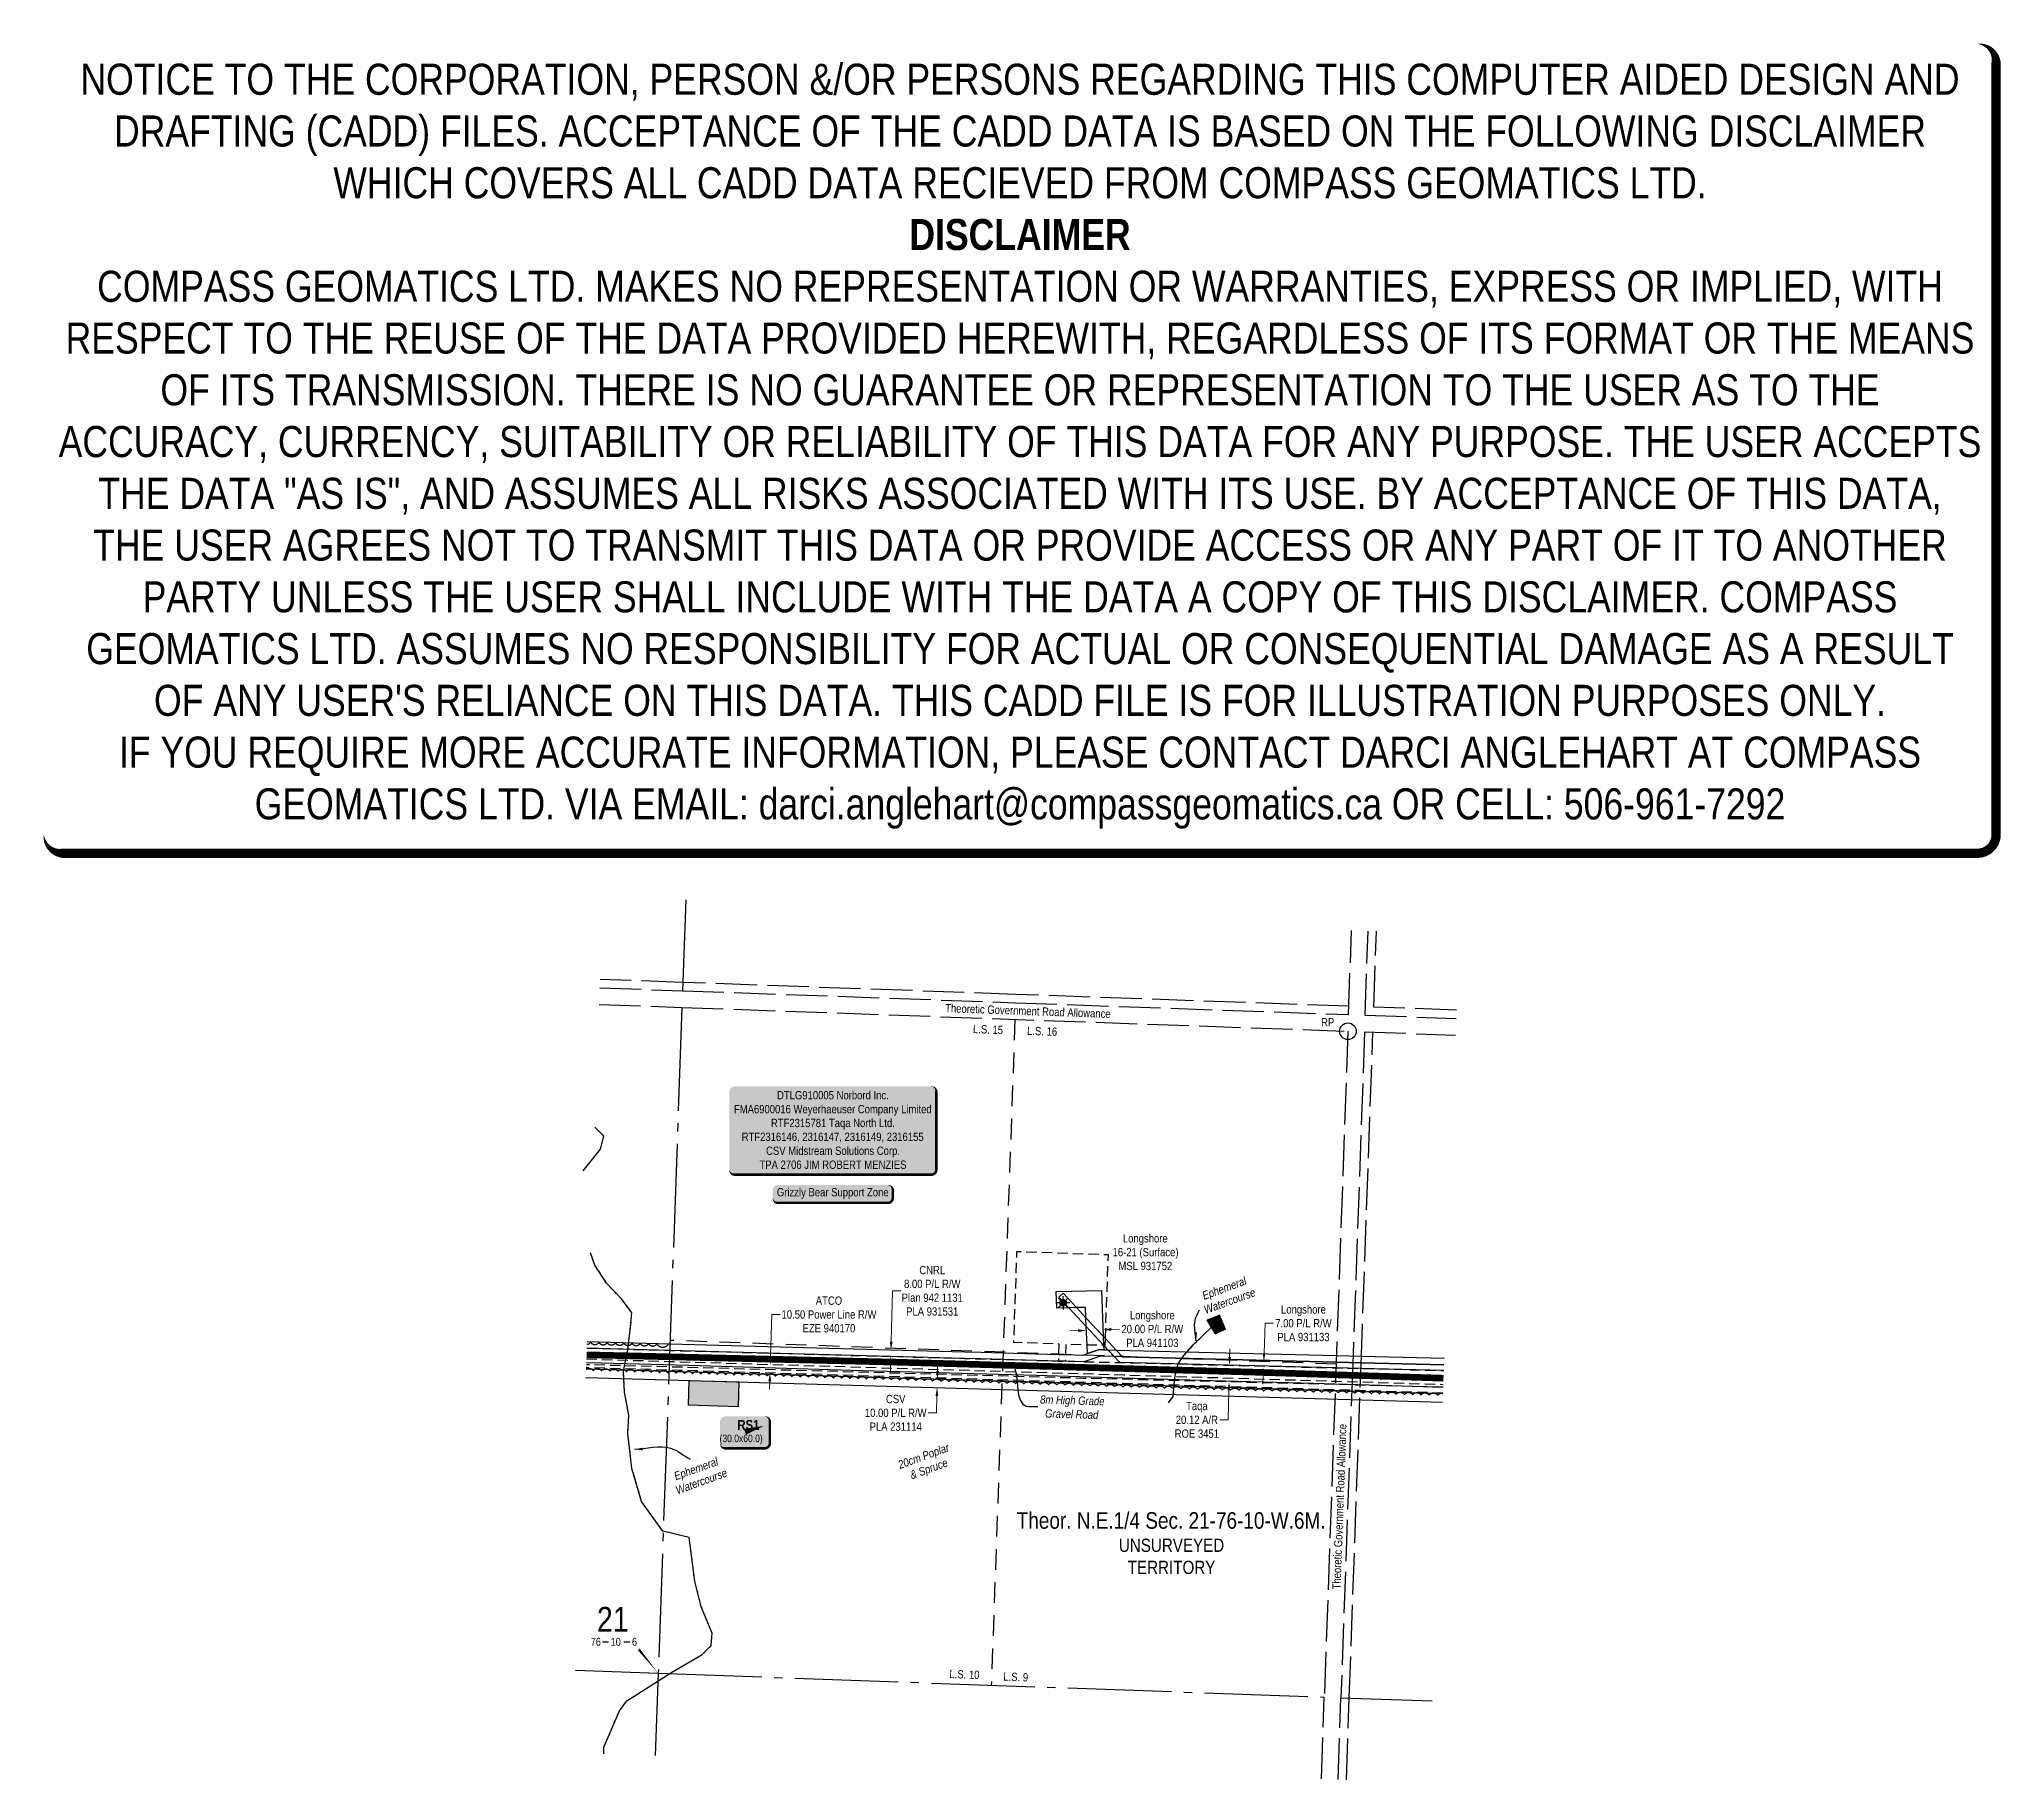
# Model space of a CAD drawing. Extents: x 342558 to 344926, y 6164187 to 6166289.
import ezdxf
from ezdxf.enums import TextEntityAlignment as Align

# ---------------------------------------------------------------- set-up
doc = ezdxf.new("R2010")
doc.units = 0
doc.header["$LTSCALE"] = 5
doc.header["$PDSIZE"] = 0.5
for name, pattern in [('0', [1, 1, 0]), ('foc-ACCESSROAD', [3.75, 2.5, -1.25]), ('foc-FLOWLINE', [3.75, 2.5, -1.25]), ('foc-LSD', [8, 5, -3]), ('foc-QUARTERLINE', [33, 25, -3, 2, -3]), ('foc-TOPO-ephemeral', [6.25, 3.125, -0.625, 0.625, -0.625, 0.625, -0.625]), ('foc-UNSURVEYED', [12.5, 10, -2.5]), ('foc-WHEELTRACKS', [2, 0.4, -1.6])]:
    doc.linetypes.add(name, pattern=pattern)
doc.layers.get('Defpoints').update_dxf_attribs({"color": 9})
for name, color, linetype in [('10', 1, 'Continuous'), ('35', 37, 'Continuous'), ('9', 3, 'Continuous'), ('AS-POWER', 104, 'foc-POWER'), ('AS-ROADS', 254, 'Continuous'), ('AS-SURFACE IMPACT', 7, 'Continuous'), ('AS-UNDERLAY-H', 141, 'Continuous'), ('AS-WILDLIFE-BLOCK', 131, 'Continuous'), ('C-RW', 13, 'Continuous'), ('C-SYMBOL', 7, 'Continuous'), ('F-AR', 190, 'foc-ACCESSROAD'), ('F-EZE', 190, 'foc-FLOWLINE'), ('F-RW', 190, 'Continuous'), ('F-WS', 190, 'foc-ACCESSROAD'), ('F-WS-S', 190, 'Continuous'), ('L-QSEC', 8, 'foc-QUARTERLINE'), ('L-ROAD-T', 7, 'Continuous'), ('L-SECLBL', 7, 'Continuous'), ('L-SECTION-LSD', 7, 'foc-LSD'), ('L-UNS-T', 3, 'Continuous'), ('L-USEC', 7, 'foc-UNSURVEYED'), ('P-TEMP-BLOCKS', 250, 'Continuous'), ('P-TEMP-H', 41, 'Continuous'), ('P-TEMP_WORKSPACE', 46, 'Continuous'), ('S-1', 1, 'Continuous'), ('T-BUSH', 110, '0'), ('T-BUSH-T', 110, 'Continuous'), ('T-DRAW', 143, 'foc-TOPO-ephemeral'), ('T-WATER-P3', 160, 'foc-WHEELTRACKS'), ('T-WATER-T', 170, 'Continuous')]:
    doc.layers.add(name, color=color, linetype=linetype)
for name, color, linetype, lineweight in [('AS-GENERAL', 48, 'Continuous', 18), ('C-RW-T', 13, 'Continuous', 9), ('F-AR-T', 190, 'Continuous', 9), ('F-EZE-T', 190, 'Continuous', 9), ('F-RW-T', 190, 'Continuous', 9), ('F-WS-T', 190, 'Continuous', 9)]:
    doc.layers.add(name, color=color, linetype=linetype, lineweight=lineweight)
doc.layers.add('DISCLAIMER', color=7, linetype='Continuous', plot=False)
doc.styles.add('100L', font='ARIALN.TTF', dxfattribs={"height": 11})
doc.styles.add('175L', font='ARIALN.TTF', dxfattribs={"height": 20})
doc.styles.add('80', font='ARIALN.TTF', dxfattribs={"height": 10})
doc.styles.add('80CG', font='ARIALN.TTF', dxfattribs={"height": 10})
doc.styles.add('80L', font='ARIALN.TTF', dxfattribs={"height": 10})
doc.styles.add('BOLD', font='ARIALNB.TTF')
doc.styles.add('foc-LtypeFont', font='ARIALN.TTF', dxfattribs={"height": 7.35})
doc.styles.add('SIMPLEX', font='ARIALN.TTF')
doc.linetypes.add('foc-POWER', pattern='A,6,-1,["P",foc-LtypeFont,S=0.2,R=0,X=-0.625,Y=-0.75],-1.24,4', length=12.24)
doc.linetypes.add('foc-TOPO-flowdirection-NOLINE', pattern='A,0,[">",foc-LtypeFont,S=0.3,R=0,X=0,Y=-0.945],-20,[">",foc-LtypeFont,S=0.3,R=0,X=0,Y=-0.945],0', length=20)
doc.dimstyles.new('Compass 5 000', dxfattribs={"dimscale": 5, "dimtxt": 9, "dimasz": 2, "dimexe": 0.2, "dimexo": 0.0625, "dimgap": 0.5, "dimtad": 0, "dimtih": 1, "dimtoh": 1, "dimzin": 0, "dimdsep": 46, "dimtxsty": '80CG', "dimcen": 0.1, "dimse1": 1, "dimse2": 1, "dimclrd": 256, "dimclrt": 256, "dimaunit": 1, "dimadec": 4, "dimazin": 0, "dimtfac": 0.06, "dimtofl": 0, "dimtmove": 0, "dimatfit": 1, "dimfxl": 0.2, "dimtolj": 1, "dimtzin": 0, "dimlwd": -1, "dimarcsym": 0})

# ---------------------------------------------------------------- blocks, each defined once
blk = doc.blocks.new('RP')
at = {"layer": '35', "color": 3}
blk.add_circle((0, 0), 10, dxfattribs=at)
at = {"layer": '35', "color": 3, "style": '80'}
blk.add_attdef('RP_001', (-32.4, 5.8), '', height=10, dxfattribs=at)
blk = doc.blocks.new('L-SECLBL')
at = {"layer": '9', "color": 7}
for p, q in [((-5.1, -27.8), (-12.3, -27.8)), ((20.7, -27.8), (13.5, -27.8))]:
    blk.add_line(p, q, dxfattribs=at)
at = {"layer": '10', "color": 2, "style": 'SIMPLEX'}
blk.add_attdef('SEC', text='', height=30, dxfattribs=at).set_placement((0, 0), align=Align.MIDDLE)
at = {"layer": '10', "color": 5, "style": '80L'}
blk.add_attdef('TWP', text='', height=9.5, dxfattribs=at).set_placement((-14.4, -27.4), align=Align.MIDDLE_RIGHT)
blk.add_attdef('RGE', text='', height=9.5, dxfattribs=at).set_placement((3.6, -27.4), align=Align.MIDDLE_CENTER)
blk.add_attdef('MER', text='', height=9.5, dxfattribs=at).set_placement((23.2, -27.4), align=Align.MIDDLE_LEFT)
blk = doc.blocks.new('*U439')
h = blk.add_hatch(color=191)
edge = h.paths.add_edge_path()
edge.add_line((-24, -20), (24, -20))
edge.add_arc((24, -14), 6, 270, 360)
edge.add_line((30, -14), (30, 12.5))
edge.add_arc((24, 12.5), 6, 0, 90)
edge.add_line((24, 18.5), (-24, 18.5))
edge.add_arc((-24, 12.5), 6, 90, 180)
edge.add_line((-30, 12.5), (-30, -14))
edge.add_arc((-24, -14), 6, 180, 270)
at = {"color": 250, "flags": 128}
blk.add_lwpolyline([(-24, -20, 3, 3, 0), (24, -20, 3, 3, 0.414214), (30, -14, 3, 3, 0), (30, 12.5, 3, 0, 0.414214), (24, 18.5, 0, 0, 0), (-24, 18.5, 0, 0, 0.414214), (-30, 12.5, 0, 0, 0), (-30, -14, 0, 3, 0.414214)], format="xyseb", close=True, dxfattribs=at)
at = {"flags": 128}
blk.add_lwpolyline([(22.6, 7, 0, 7.5, 0), (0, 0, 0, 0, 0)], format="xyseb", dxfattribs=at)
at = {"color": 250}
for tag, p, height, style in [('TEMP_AREA_W1_001', (-9.2, 2.2), 12, 'BOLD'), ('ENTER_TEXT_001', (-30.7, -12.5), 9, '80')]:
    blk.add_attdef(tag, p, '', height=height, dxfattribs=dict(at, style=style))
blk = doc.blocks.new('*D440')
at = {"layer": 'Defpoints', "color": 0, "transparency": 16777216}
for p in [(343881.4, 6164690.4), (343880.9, 6164670.3), (343994.2, 6164667.5)]:
    blk.add_point(p, dxfattribs=at)
at = {"layer": 'F-AR-T', "transparency": 16777216}
for p, q in [((343994.9, 6164697.6), (343995.2, 6164707.6)), ((343994, 6164657.5), (343993.1, 6164621.7)), ((343993.1, 6164621.7), (343983.1, 6164621.7))]:
    blk.add_line(p, q, dxfattribs=at)
for points in [[(343993.3, 6164697.6), (343996.6, 6164697.6), (343994.7, 6164687.6)], [(343992.3, 6164657.5), (343995.6, 6164657.5), (343994.2, 6164667.5)]]:
    blk.add_solid(points, dxfattribs=at)
at = {"layer": 'F-AR-T', "transparency": 16777216, "insert": (343955.3, 6164621.7), "char_height": 10, "attachment_point": 5, "style": '80CG'}
blk.add_mtext('\\A1;Taqa\\P20.12 A/R\\PROE 3451', dxfattribs=at)
blk = doc.blocks.new('*D441')
at = {"layer": 'Defpoints', "color": 0, "transparency": 16777216}
for p in [(343403.5, 6164679.2), (343403.8, 6164689.7), (343439.9, 6164678.1)]:
    blk.add_point(p, dxfattribs=at)
at = {"layer": 'F-EZE-T', "transparency": 16777216}
for p, q in [((343440.5, 6164698.6), (343442, 6164748.9)), ((343442, 6164748.9), (343452, 6164748.9)), ((343439.6, 6164668.2), (343439.3, 6164658.2))]:
    blk.add_line(p, q, dxfattribs=at)
for points in [[(343438.8, 6164698.7), (343442.2, 6164698.6), (343440.2, 6164688.6)], [(343437.9, 6164668.2), (343441.3, 6164668.1), (343439.9, 6164678.1)]]:
    blk.add_solid(points, dxfattribs=at)
at = {"layer": 'F-EZE-T', "transparency": 16777216, "insert": (343511.1, 6164748.9), "char_height": 10, "attachment_point": 5, "style": '80CG'}
blk.add_mtext('\\A1;ATCO\\P10.50 Power Line R/W\\PEZE 940170', dxfattribs=at)
blk = doc.blocks.new('*D442')
at = {"layer": 'Defpoints', "color": 0, "transparency": 16777216}
for p in [(343883.2, 6164697.5), (343882.9, 6164690.4), (344036.1, 6164692.1)]:
    blk.add_point(p, dxfattribs=at)
at = {"layer": 'F-RW-T', "transparency": 16777216}
for p, q in [((344036.5, 6164702.1), (344037.8, 6164738.3)), ((344037.8, 6164738.3), (344047.8, 6164738.3)), ((344035.5, 6164674.9), (344035.1, 6164664.9))]:
    blk.add_line(p, q, dxfattribs=at)
for points in [[(344034.8, 6164702.1), (344038.1, 6164702), (344036.1, 6164692.1)], [(344033.8, 6164675), (344037.1, 6164674.8), (344035.8, 6164684.9)]]:
    blk.add_solid(points, dxfattribs=at)
at = {"layer": 'F-RW-T', "transparency": 16777216, "insert": (344084, 6164738.3), "char_height": 10, "attachment_point": 5, "style": '80CG'}
blk.add_mtext('\\A1;Longshore\\P7.00 P/L R/W\\PPLA 931133', dxfattribs=at)
blk = doc.blocks.new('*D443')
at = {"layer": 'Defpoints', "color": 0, "transparency": 16777216}
for p in [(343364.3, 6164704.3), (343364.5, 6164712.3), (343585.9, 6164706.3)]:
    blk.add_point(p, dxfattribs=at)
at = {"layer": 'F-RW-T', "transparency": 16777216}
for p, q in [((343586.2, 6164716.3), (343587.9, 6164777.5)), ((343587.9, 6164777.5), (343597.9, 6164777.5)), ((343585.5, 6164688.3), (343585.2, 6164678.3))]:
    blk.add_line(p, q, dxfattribs=at)
for points in [[(343583.8, 6164688.3), (343587.1, 6164688.2), (343585.7, 6164698.3)], [(343584.6, 6164716.3), (343587.9, 6164716.2), (343585.9, 6164706.3)]]:
    blk.add_solid(points, dxfattribs=at)
at = {"layer": 'F-RW-T', "transparency": 16777216, "insert": (343635.8, 6164777.5), "char_height": 10, "attachment_point": 5, "style": '80CG'}
blk.add_mtext('\\A1;CNRL\\P8.00 P/L R/W\\PPlan 942 1131\\PPLA 931531', dxfattribs=at)
blk = doc.blocks.new('GAS')
h = blk.add_hatch(color=255)
h.dxf.hatch_style = 1
edge = h.paths.add_edge_path()
edge.add_arc((0, 0), 0.9, 0, 360)
for p, q in [((-0.81, 0), (-1.62, 0)), ((-0.57, 0.57), (-1.14, 1.14)), ((0, 0.81), (0, 1.62)), ((0.57, 0.57), (1.14, 1.14)), ((1.62, 0), (0.81, 0)), ((-0.57, -0.57), (-1.14, -1.14)), ((0, -0.81), (0, -1.62)), ((1.14, -1.14), (0.57, -0.57))]:
    blk.add_line(p, q)
blk.add_circle((0, 0), 0.8)
blk = doc.blocks.new('*U444')
h = blk.add_hatch(color=255)
edge = h.paths.add_edge_path()
edge.add_line((-119, -54), (119, -54))
edge.add_arc((119, -48), 6, 270, 360)
edge.add_line((125, -48), (125, 46.5))
edge.add_arc((119, 46.5), 6, 0, 90)
edge.add_line((119, 52.5), (-119, 52.5))
edge.add_arc((-119, 46.5), 6, 90, 180)
edge.add_line((-125, 46.5), (-125, -48))
edge.add_arc((-119, -48), 6, 180, 270)
at = {"color": 44, "flags": 128}
blk.add_lwpolyline([(-119, -54, 3, 3, 0), (119, -54, 3, 3, 0.414214), (125, -48, 3, 3, 0), (125, 46.5, 3, 0, 0.414214), (119, 52.5, 0, 0, 0), (-119, 52.5, 0, 0, 0.414214), (-125, 46.5, 0, 0, 0), (-125, -48, 0, 3, 0.414214)], format="xyseb", close=True, dxfattribs=at)
at = {"color": 44, "style": '80'}
blk.add_attdef('ENTER_TEXT_001', (-36, -5), '', height=10, dxfattribs=at)
blk = doc.blocks.new('*D447')
at = {"layer": 'C-RW-T', "transparency": 16777216}
for p, q in [((343642.2, 6164680.7), (343642.5, 6164690.7)), ((343641.4, 6164650.7), (343640.8, 6164630.1)), ((343640.8, 6164630.1), (343630.8, 6164630.1))]:
    blk.add_line(p, q, dxfattribs=at)
for points in [[(343640.6, 6164680.7), (343643.9, 6164680.6), (343641.9, 6164670.7)], [(343639.7, 6164650.7), (343643, 6164650.6), (343641.6, 6164660.7)]]:
    blk.add_solid(points, dxfattribs=at)
at = {"layer": 'Defpoints', "color": 0, "transparency": 16777216}
for p in [(343635.7, 6164660.8), (343636, 6164670.8), (343641.6, 6164660.7)]:
    blk.add_point(p, dxfattribs=at)
at = {"layer": 'C-RW-T', "transparency": 16777216, "insert": (343591.7, 6164630.1), "char_height": 10, "attachment_point": 5, "style": '80CG'}
blk.add_mtext('\\A1;CSV\\P10.00 P/L R/W\\PPLA 231114', dxfattribs=at)
blk = doc.blocks.new('*D453')
at = {"layer": 'Defpoints', "color": 0, "transparency": 16777216}
for p in [(343822.1, 6164727.1), (343842, 6164730.5), (343842.1, 6164727.8)]:
    blk.add_point(p, dxfattribs=at)
at = {"layer": 'F-RW-T', "transparency": 16777216}
for p, q in [((343812, 6164729.4), (343802, 6164729)), ((343852, 6164730.9), (343861.9, 6164731.3))]:
    blk.add_line(p, q, dxfattribs=at)
for points in [[(343811.9, 6164731), (343812.1, 6164727.7), (343822, 6164729.7)], [(343851.9, 6164732.6), (343852, 6164729.2), (343842, 6164730.5)]]:
    blk.add_solid(points, dxfattribs=at)
at = {"layer": 'F-RW-T', "transparency": 16777216, "insert": (343901.5, 6164731.3), "char_height": 10, "attachment_point": 5, "style": '80CG'}
blk.add_mtext('\\A1;Longshore\\P20.00 P/L R/W\\PPLA 941103', dxfattribs=at)
blk = doc.blocks.new('*U457')
h = blk.add_hatch(color=255)
edge = h.paths.add_edge_path()
edge.add_line((-66.5, -11.5), (66.5, -11.5))
edge.add_arc((66.5, -5.5), 6, 270, 360)
edge.add_line((72.5, -5.5), (72.5, 4))
edge.add_arc((66.5, 4), 6, 0, 90)
edge.add_line((66.5, 10), (-66.5, 10))
edge.add_arc((-66.5, 4), 6, 90, 180)
edge.add_line((-72.5, 4), (-72.5, -5.5))
edge.add_arc((-66.5, -5.5), 6, 180, 270)
at = {"color": 131, "flags": 128}
blk.add_lwpolyline([(-66.5, -11.5, 3, 3, 0), (66.5, -11.5, 3, 3, 0.414214), (72.5, -5.5, 3, 3, 0), (72.5, 4, 3, 0, 0.414214), (66.5, 10, 0, 0, 0), (-66.5, 10, 0, 0, 0.414214), (-72.5, 4, 0, 0, 0), (-72.5, -5.5, 0, 3, 0.414214)], format="xyseb", close=True, dxfattribs=at)
at = {"color": 131, "style": '80'}
blk.add_attdef('ENTER_TEXT_001', (-36, -5), '', height=10, dxfattribs=at)
blk = doc.blocks.new('Disclaimer_Legal')
at = {"layer": 'DISCLAIMER', "color": 254, "flags": 128}
blk.add_lwpolyline([(-3612.9, -1104.6, 37.5, 37.5, 0), (4096.1, -1104.6, 37.5, 37.5, 0.414214), (4171.1, -1029.6, 37.5, 37.5, 0), (4171.1, 2078.7, 37.5, 0, 0.414214), (4096.1, 2153.7, 0, 0, 0), (-3612.9, 2153.7, 0, 0, 0.414214), (-3687.9, 2078.7, 0, 0, 0), (-3687.9, -1029.6, 0, 37.5, 0.414214)], format="xyseb", close=True, dxfattribs=at)
at = {"layer": 'DISCLAIMER', "color": 254, "insert": (241.6, 533.9), "char_height": 125, "width": 7717.568, "attachment_point": 5, "style": '80'}
blk.add_mtext('NOTICE TO THE CORPORATION, PERSON &/OR PERSONS REGARDING THIS COMPUTER AIDED DESIGN AND DRAFTING (CADD) FILES. ACCEPTANCE OF THE CADD DATA IS BASED ON THE FOLLOWING DISCLAIMER WHICH COVERS ALL CADD DATA RECIEVED FROM COMPASS GEOMATICS LTD.\\P{\\fArial Narrow|b1|i0|c0|p34;DISCLAIMER}\\PCOMPASS GEOMATICS LTD. MAKES NO REPRESENTATION OR WARRANTIES, EXPRESS OR IMPLIED, WITH RESPECT TO THE REUSE OF THE DATA PROVIDED HEREWITH, REGARDLESS OF ITS FORMAT OR THE MEANS OF ITS TRANSMISSION. THERE IS NO GUARANTEE OR REPRESENTATION TO THE USER AS TO THE ACCURACY, CURRENCY, SUITABILITY OR RELIABILITY OF THIS DATA FOR ANY PURPOSE. THE USER ACCEPTS THE DATA "AS IS", AND ASSUMES ALL RISKS ASSOCIATED WITH ITS USE. BY ACCEPTANCE OF THIS DATA, THE USER AGREES NOT TO TRANSMIT THIS DATA OR PROVIDE ACCESS OR ANY PART OF IT TO ANOTHER PARTY UNLESS THE USER SHALL INCLUDE WITH THE DATA A COPY OF THIS DISCLAIMER. COMPASS GEOMATICS LTD. ASSUMES NO RESPONSIBILITY FOR ACTUAL OR CONSEQUENTIAL DAMAGE AS A RESULT OF ANY USER\'S RELIANCE ON THIS DATA. THIS CADD FILE IS FOR ILLUSTRATION PURPOSES ONLY.\\PIF YOU REQUIRE MORE ACCURATE INFORMATION, PLEASE CONTACT DARCI ANGLEHART AT COMPASS GEOMATICS LTD. VIA EMAIL: darci.anglehart@compassgeomatics.ca OR CELL: 506-961-7292', dxfattribs=at)

msp = doc.modelspace()

# ---------------------------------------------------------------- hatches: boundary and pattern name
at = {"layer": 'AS-UNDERLAY-H'}
h = msp.add_hatch(color=256, dxfattribs=at)
h.dxf.hatch_style = 1
h.paths.add_polyline_path([(343990.709, 6164730.813), (343977.1, 6164724.689), (343966.474, 6164742.425), (343983.042, 6164749.016)])
at = {"layer": 'P-TEMP-H'}
h = msp.add_hatch(color=256, dxfattribs=at)
h.dxf.hatch_style = 1
h.paths.add_polyline_path([(343342.307, 6164669.33), (343402.268, 6164667.595), (343401.4, 6164637.614), (343341.439, 6164639.35)])

# ---------------------------------------------------------------- linework, layer by layer
at = {"layer": 'AS-POWER', "flags": 128}
msp.add_lwpolyline([(343218.266, 6164691.028), (343236.314, 6164690.513), (343341.438, 6164687.667), (343446.511, 6164684.539), (343551.045, 6164681.466), (343656.194, 6164678.638), (343761.425, 6164675.527), (343866.232, 6164672.47), (343974.304, 6164669.371), (344081.677, 6164666.212), (344190.149, 6164663.046), (344252.679, 6164661.162)], dxfattribs=at)
at = {"layer": 'AS-ROADS', "const_width": 7.998, "flags": 128}
msp.add_lwpolyline([(343218.593, 6164700.194), (343589.879, 6164691.419), (344021.825, 6164679.342), (344253.063, 6164671.985)], dxfattribs=at)
at = {"layer": 'C-RW'}
for points in [[(343217.621, 6164672.939), (344252.035, 6164642.998)], [(344252.39, 6164652.99), (343217.977, 6164682.931)]]:
    msp.add_lwpolyline(points, dxfattribs=at)
at = {"layer": 'F-AR', "flags": 128}
for points in [[(343218.881, 6164708.274), (343318.822, 6164705.552), (343674.608, 6164695.853), (343694.596, 6164695.309), (343788.455, 6164692.754), (343796.451, 6164692.537), (343818.811, 6164691.928), (343862.236, 6164690.871), (344123.278, 6164684.433), (344153.439, 6164683.689), (344253.391, 6164681.224)], [(344252.678, 6164661.121), (344152.726, 6164663.586), (344122.566, 6164664.33), (343861.743, 6164670.761), (343818.292, 6164671.82), (343318.11, 6164685.563), (343218.169, 6164688.309)]]:
    msp.add_lwpolyline(points, dxfattribs=at)
at = {"layer": 'F-EZE', "flags": 128}
for points in [[(344252.425, 6164653.991), (344152.492, 6164656.984), (344122.337, 6164657.887), (343866.651, 6164665.54), (343317.974, 6164681.749), (343218.04, 6164684.7)], [(343218.414, 6164695.191), (343318.348, 6164692.239), (343866.958, 6164676.033), (344122.71, 6164668.396), (344152.865, 6164667.495), (344252.798, 6164664.509)]]:
    msp.add_lwpolyline(points, dxfattribs=at)
at = {"layer": 'F-RW', "flags": 128}
msp.add_lwpolyline([(343840.144, 6164778.08), (343842.266, 6164722.631), (343842.709, 6164711.697), (343842.889, 6164706.346), (343837.76, 6164706.473), (343823.058, 6164701.71), (343822.661, 6164712.066), (343821.808, 6164734.36), (343821.397, 6164745.08), (343820.921, 6164757.513), (343810.134, 6164757.197), (343800.832, 6164756.924), (343786.166, 6164756.495), (343785.58, 6164776.48), (343840.144, 6164778.08)], close=True, dxfattribs=at)
for points in [[(344253.391, 6164681.224), (344153.439, 6164683.689), (344123.278, 6164684.433), (343862.236, 6164690.871), (343855.576, 6164698.035), (343852.618, 6164701.217), (343847.965, 6164706.222), (343843.209, 6164711.338), (343842.709, 6164711.697), (343821.808, 6164734.36), (343800.832, 6164756.924), (343788.779, 6164769.89), (343793.905, 6164774.655), (343810.134, 6164757.197), (343821.397, 6164745.08), (343842.266, 6164722.631), (343844.451, 6164720.281), (343857.744, 6164705.981), (343865.355, 6164697.794), (344123.526, 6164691.427), (344153.687, 6164690.684), (344253.639, 6164688.219)], [(344253.639, 6164688.22), (344153.687, 6164690.684), (344123.526, 6164691.427), (343865.355, 6164697.794), (343855.576, 6164698.035), (343838.928, 6164698.445), (343818.811, 6164691.928), (343796.451, 6164692.537), (343788.455, 6164692.754), (343694.596, 6164695.31), (343674.608, 6164695.855), (343318.822, 6164705.552), (343218.881, 6164708.275)], [(343219.166, 6164716.272), (343319.107, 6164713.549), (343614.86, 6164705.487), (343674.805, 6164703.853), (343694.814, 6164703.307), (343733.773, 6164702.246), (343788.738, 6164700.747), (343796.734, 6164700.53), (343817.656, 6164699.96), (343823.058, 6164701.71), (343837.76, 6164706.473), (343842.889, 6164706.346), (343847.965, 6164706.222), (343857.744, 6164705.981), (344123.81, 6164699.421), (344153.971, 6164698.677), (344253.922, 6164696.213)]]:
    msp.add_lwpolyline(points, dxfattribs=at)
at = {"layer": 'F-WS', "flags": 128}
msp.add_lwpolyline([(343844.451, 6164720.281), (343844.133, 6164711.306), (343843.209, 6164711.338), (343842.709, 6164711.697), (343822.661, 6164712.066), (343797.175, 6164712.97), (343796.734, 6164700.53), (343796.451, 6164692.537), (343788.455, 6164692.754), (343788.738, 6164700.747), (343789.182, 6164713.253), (343734.232, 6164715.202), (343738.023, 6164822.149), (343738.128, 6164825.103), (343848.029, 6164821.206), (343844.451, 6164720.281)], close=True, dxfattribs=at)
at = {"layer": 'L-QSEC'}
for p, q in [((343338.219, 6165249.738), (343334.299, 6165139.776)), ((343333.583, 6165119.678), (343304.928, 6164315.717)), ((343205.016, 6164319.293), (343304.928, 6164315.717)), ((343304.928, 6164315.717), (343301.387, 6164216.386)), ((343304.928, 6164315.717), (344109.185, 6164286.934)), ((344129.285, 6164286.215), (344239.246, 6164282.279))]:
    msp.add_line(p, q, dxfattribs=at)
at = {"layer": 'L-SECLBL', "flags": 128}
msp.add_lwpolyline([(343304.928, 6164315.717, 0, 2.999, 0), (343281.43, 6164344.521, 2.999, 2.999, 0)], format="xyseb", dxfattribs=at)
at = {"layer": 'L-SECTION-LSD'}
for p, q in [((343735.637, 6165105.308), (343707.056, 6164301.326)), ((344123.438, 6164688.936), (343319.255, 6164717.698))]:
    msp.add_line(p, q, dxfattribs=at)
at = {"layer": 'L-USEC'}
for p, q in [((344138.404, 6165111.038), (344142.004, 6165212.586)), ((344158.503, 6165110.319), (344162.105, 6165211.908)), ((344168.909, 6165120.01), (344172.156, 6165211.569)), ((343334.658, 6165149.825), (343234.747, 6165153.397)), ((343736.708, 6165135.457), (343334.658, 6165149.825)), ((343233.672, 6165123.248), (343333.583, 6165119.677)), ((343234.388, 6165143.347), (343334.301, 6165139.776)), ((343334.301, 6165139.776), (343736.355, 6165125.407)), ((343736.355, 6165125.407), (344138.409, 6165111.037)), ((344138.76, 6165121.088), (343736.708, 6165135.457)), ((344158.503, 6165110.319), (344268.465, 6165106.389)), ((344268.821, 6165116.439), (344168.909, 6165120.01)), ((344157.79, 6165090.226), (344143.538, 6164688.223)), ((344153.587, 6164687.858), (344167.84, 6165089.861)), ((344157.79, 6165090.22), (344267.752, 6165086.29)), ((344143.538, 6164688.223), (344129.285, 6164286.22)), ((344143.538, 6164688.223), (344129.285, 6164286.22)), ((344139.335, 6164285.854), (344153.587, 6164687.858)), ((344139.335, 6164285.854), (344153.587, 6164687.858)), ((344105.684, 6164188.169), (344109.186, 6164286.933)), ((344105.684, 6164188.169), (344109.186, 6164286.933)), ((344125.784, 6164187.463), (344129.285, 6164286.22)), ((344125.784, 6164187.463), (344129.285, 6164286.22)), ((344135.834, 6164187.111), (344139.335, 6164285.854)), ((344135.834, 6164187.111), (344139.335, 6164285.854))]:
    msp.add_line(p, q, dxfattribs=at)
for points in [[(343333.583, 6165119.677), (344137.691, 6165090.938)], [(344137.691, 6165090.938), (344109.186, 6164286.933)]]:
    msp.add_lwpolyline(points, dxfattribs=at)
at = {"layer": 'P-TEMP_WORKSPACE'}
msp.add_lwpolyline([(343342.307, 6164669.33), (343402.268, 6164667.595), (343401.4, 6164637.614), (343341.439, 6164639.35)], close=True, dxfattribs=at)
at = {"layer": 'S-1', "color": 4, "flags": 128}
msp.add_lwpolyline([(344015.179, 6164659.856), (344015.21, 6164661.094), (344025.203, 6164660.794), (344025.173, 6164659.567)], close=True, dxfattribs=at)
at = {"layer": 'T-BUSH', "flags": 128}
for points in [[(343219.045, 6164712.872, 0.2115131), (343223.338, 6164715.319, 0.52056705), (343233.333, 6164715.068, 0.52056705), (343243.327, 6164714.816, 0.52056705), (343253.322, 6164714.565, 0.52056705), (343263.316, 6164714.314, 0.52056705), (343273.31, 6164714.063, 0.52056705), (343283.305, 6164713.812, 0.52056705), (343293.299, 6164713.561, 0.52056705), (343303.293, 6164713.309, 0.52056705), (343317.337, 6164712.957)], [(343217.971, 6164682.741, -0.42139096), (343226.551, 6164681.104, -0.52056705), (343236.545, 6164680.839, -0.52056705), (343246.538, 6164680.535, -0.52056705), (343256.531, 6164680.231, -0.52056705), (343266.523, 6164679.927, -0.52056705), (343276.516, 6164679.623, -0.52056705), (343286.509, 6164679.32, -0.52056705), (343296.502, 6164679.016, -0.52056705), (343306.495, 6164678.712, -0.52056705), (343316.488, 6164678.408, -0.52056705), (343326.481, 6164678.104, -0.52056705), (343336.474, 6164677.8, -0.52056705), (343346.467, 6164677.496, -0.52056705), (343356.46, 6164677.192, -0.52056705), (343366.453, 6164676.888, -0.52056705), (343376.446, 6164676.584, -0.52056705), (343386.439, 6164676.28, -0.52056705), (343396.432, 6164675.976, -0.52056705), (343406.424, 6164675.672, -0.52056705), (343416.417, 6164675.368, -0.52056705), (343426.41, 6164675.064, -0.52056705), (343436.403, 6164674.76, -0.52056705), (343446.396, 6164674.456, -0.52056705), (343456.389, 6164674.152, -0.52056705), (343466.382, 6164673.848, -0.52056705), (343476.375, 6164673.544, -0.52056705), (343486.368, 6164673.24, -0.52056705), (343496.361, 6164672.936, -0.52056705), (343506.354, 6164672.632, -0.52056705), (343516.347, 6164672.328, -0.52056705), (343526.34, 6164672.024, -0.52056705), (343536.333, 6164671.72, -0.52056705), (343546.325, 6164671.416, -0.52056705), (343556.318, 6164671.108, -0.52056705), (343566.311, 6164670.796, -0.52056705), (343576.304, 6164670.484, -0.52056705), (343586.296, 6164670.172, -0.52056705), (343596.289, 6164669.86, -0.52056705), (343606.282, 6164669.548, -0.52056705), (343616.274, 6164669.236, -0.52056705), (343626.267, 6164668.924, -0.52056705), (343636.26, 6164668.612, -0.52056705), (343646.252, 6164668.3, -0.52056705), (343656.245, 6164667.988, -0.52056705), (343666.238, 6164667.676, -0.52056705), (343676.23, 6164667.364, -0.52056705), (343686.223, 6164667.052, -0.52056705), (343696.216, 6164666.74, -0.52056705), (343706.208, 6164666.428, -0.52056705), (343716.201, 6164666.116, -0.52056705), (343726.194, 6164665.804, -0.52056705), (343736.186, 6164665.492, -0.52056705), (343746.179, 6164665.18, -0.52056705), (343756.172, 6164664.868, -0.52056705), (343766.165, 6164664.556, -0.52056705), (343776.157, 6164664.244, -0.52056705), (343786.15, 6164663.932, -0.52056705), (343796.143, 6164663.62, -0.52056705), (343806.135, 6164663.308, -0.52056705), (343816.128, 6164662.996, -0.52056705), (343826.121, 6164662.684, -0.52056705), (343836.113, 6164662.372, -0.52056705), (343846.106, 6164662.06, -0.52056705), (343856.099, 6164661.748, -0.52056705), (343866.091, 6164661.436, -0.52056705), (343876.084, 6164661.124, -0.52056705), (343886.077, 6164660.812, -0.52056705), (343896.069, 6164660.5, -0.52056705), (343906.062, 6164660.188, -0.52056705), (343916.055, 6164659.876, -0.52056705), (343926.047, 6164659.564, -0.52056705), (343936.041, 6164659.277, -0.52056705), (343946.034, 6164658.992, -0.52056705), (343956.028, 6164658.706, -0.52056705), (343966.021, 6164658.42, -0.52056705), (343976.015, 6164658.148, -0.52056705), (343986.009, 6164657.894, -0.52056705), (343996.004, 6164657.64, -0.52056705), (344005.998, 6164657.386, -0.52056705), (344015.992, 6164657.132, -0.52056705), (344025.987, 6164656.878, -0.52056705), (344035.981, 6164656.624, -0.52056705), (344045.975, 6164656.37, -0.52056705), (344055.97, 6164656.116, -0.52056705), (344065.964, 6164655.862, -0.52056705), (344075.958, 6164655.608, -0.52056705), (344085.953, 6164655.354, -0.52056705), (344095.947, 6164655.101, -0.52056705), (344105.941, 6164654.847, -0.52056705), (344115.936, 6164654.593, -0.52056705), (344125.93, 6164654.339, -0.52056705), (344135.924, 6164654.085, -0.52056705), (344145.919, 6164653.831, -0.52056705), (344155.913, 6164653.577, -0.52056705), (344165.907, 6164653.323, -0.52056705), (344175.902, 6164653.069, -0.52056705), (344185.896, 6164652.815, -0.52056705), (344195.89, 6164652.561, -0.52056705), (344205.885, 6164652.307, -0.52056705), (344215.879, 6164652.053, -0.52056705), (344225.873, 6164651.799, -0.52056705), (344235.868, 6164651.545, -0.52056705), (344245.862, 6164651.292, -0.31111467), (344252.409, 6164653.544, -0.31111467)]]:
    msp.add_lwpolyline(points, format="xyb", dxfattribs=at)
at = {"layer": 'T-DRAW', "flags": 128}
for points in [[(343342.365, 6164479.718), (343310.372, 6164487.396), (343284.778, 6164523.228), (343273.26, 6164562.899), (343268.141, 6164605.129), (343269.421, 6164626.884), (343264.302, 6164655.038), (343263.023, 6164680.632), (343268.141, 6164706.226), (343270.701, 6164726.702), (343273.26, 6164751.016), (343260.463, 6164767.652), (343242.547, 6164786.848), (343228.47, 6164808.603), (343222.987, 6164823.486)], [(343921.062, 6164642.171), (343926.828, 6164650.034), (343927.352, 6164659.993), (343928.924, 6164675.194), (343932.594, 6164689.346), (343939.408, 6164699.306), (343950.939, 6164712.41), (343964.568, 6164725.514)]]:
    msp.add_lwpolyline(points, dxfattribs=at)
at = {"layer": 'T-DRAW', "linetype": 'foc-TOPO-flowdirection-NOLINE', "flags": 128}
for points in [[(343342.365, 6164479.718), (343310.372, 6164487.396), (343284.778, 6164523.228), (343273.26, 6164562.899), (343268.141, 6164605.129), (343269.421, 6164626.884), (343264.302, 6164655.038), (343263.023, 6164680.632), (343268.141, 6164706.226), (343270.701, 6164726.702), (343273.26, 6164751.016), (343260.463, 6164767.652), (343242.547, 6164786.848), (343228.47, 6164808.603), (343222.987, 6164823.486)], [(343921.062, 6164642.171), (343926.828, 6164650.034), (343927.352, 6164659.993), (343928.924, 6164675.194), (343932.594, 6164689.346), (343939.408, 6164699.306), (343950.939, 6164712.41), (343984.762, 6164744.932)]]:
    msp.add_lwpolyline(points, dxfattribs=at)
at = {"layer": 'T-WATER-P3', "flags": 128}
for points in [[(343214.394, 6164922.497), (343235.121, 6164948.413), (343239.116, 6164964.394), (343228.392, 6164975.117)], [(343239.109, 6164218.571), (343239.109, 6164226.329), (343258.085, 6164270.273), (343267.074, 6164282.258), (343320.009, 6164316.216), (343357.961, 6164338.19), (343368.948, 6164349.176), (343369.947, 6164364.156), (343356.964, 6164396.115), (343348.974, 6164427.076), (343342.365, 6164479.718)]]:
    msp.add_lwpolyline(points, dxfattribs=at)
at = {"layer": 'T-WATER-P3', "linetype": 'foc-TOPO-flowdirection-NOLINE', "flags": 128}
for points in [[(343214.394, 6164922.497), (343235.121, 6164948.413), (343239.116, 6164964.394), (343228.392, 6164975.117)], [(343239.109, 6164218.571), (343239.109, 6164226.329), (343258.085, 6164270.273), (343267.074, 6164282.258), (343320.009, 6164316.216), (343357.961, 6164338.19), (343368.948, 6164349.176), (343369.947, 6164364.156), (343356.964, 6164396.115), (343348.974, 6164427.076), (343342.365, 6164479.718)]]:
    msp.add_lwpolyline(points, dxfattribs=at)

# ---------------------------------------------------------------- block references
at = {"color": 2, "xscale": 0.2999289, "yscale": 0.2999289, "zscale": 0.2999289}
msp.add_blockref('Disclaimer_Legal', (343669.284, 6165637.157), dxfattribs=at)
msp.add_blockref('RP', (344137.691, 6165090.938)).add_auto_attribs({'RP_001': 'RP'})
at = {"layer": 'AS-SURFACE IMPACT'}
ref = msp.add_blockref('*U444', (343515.787, 6164971.754), dxfattribs=dict(at, xscale=0.999763, yscale=0.999763, zscale=0.999763))
ref.add_attrib('ENTER_TEXT_001', 'DTLG910005 Norbord Inc.', (343448.364, 6165008.715), dxfattribs={"layer": '0', "color": 44, "height": 9.99763, "style": '80'})
ref.add_attrib('ENTER_TEXT_002', 'FMA6900016 Weyerhaeuser Company Limited', (343396.361, 6164991.875), dxfattribs={"layer": '0', "color": 44, "height": 9.99763, "style": '80'})
ref.add_attrib('ENTER_TEXT_003', 'RTF2315781 Taqa North Ltd.', (343441.03, 6164975.172), dxfattribs={"layer": '0', "color": 44, "height": 9.99763, "style": '80'})
ref.add_attrib('ENTER_TEXT_004', 'RTF2316146, 2316147, 2316149, 2316155', (343405.728, 6164958.468), dxfattribs={"layer": '0', "color": 44, "height": 9.99763, "style": '80'})
ref.add_attrib('ENTER_TEXT_005', 'CSV Midstream Solutions Corp.', (343435.168, 6164941.628), dxfattribs={"layer": '0', "color": 44, "height": 9.99763, "style": '80'})
ref.add_attrib('ENTER_TEXT_006', 'TPA 2706 JIM ROBERT MENZIES', (343427.158, 6164924.788), dxfattribs={"layer": '0', "color": 44, "height": 9.99763, "style": '80'})
at = {"layer": 'AS-WILDLIFE-BLOCK', "color": 0}
ref = msp.add_blockref('*U457', (343515.724, 6164895.176), dxfattribs=dict(at, xscale=0.999763, yscale=0.999763, zscale=0.999763))
ref.add_attrib('ENTER_TEXT_001', 'Grizzly Bear Support Zone', (343448.175, 6164891.558), dxfattribs={"layer": '0', "color": 131, "height": 9.99763, "style": '80'})
at = {"layer": 'F-WS-S', "color": 1, "xscale": 4.998774999999997, "yscale": 4.998774999999997, "zscale": 4.998774999999997}
msp.add_blockref('GAS', (343793.871, 6164763.123), dxfattribs=at)
at = {"layer": 'L-SECLBL', "xscale": 0.9997549999999991, "yscale": 0.9997549999999991, "zscale": 0.9997549999999991}
msp.add_blockref('L-SECLBL', (343250.051, 6164381.085), dxfattribs=at).add_auto_attribs({'SEC': '21', 'TWP': '76', 'RGE': '10', 'MER': '6'})
at = {"layer": 'P-TEMP-BLOCKS', "xscale": 0.9997549999999991, "yscale": 0.9997549999999991, "zscale": 0.9997549999999991}
msp.add_blockref('*U439', (343409.678, 6164607.329), dxfattribs=at).add_auto_attribs({'TEMP_AREA_W1_001': 'RS1', 'ENTER_TEXT_001': '(30.0x60.0)'})

# ---------------------------------------------------------------- texts
at = {"layer": 'AS-GENERAL', "insert": (343765.83, 6164651.391), "char_height": 9.99755, "attachment_point": 1, "rotation": 358.307981, "style": '100L'}
msp.add_mtext_dynamic_manual_height_columns('\\pi0.48571;{\\fArial Narrow|b0|i1|c0|p34;8m High Grade \\P\\pi6.8757;Gravel Road}', width=77.49427, gutter_width=55, heights=[0], dxfattribs=at)
at = {"layer": 'C-SYMBOL', "color": 3, "style": '175L'}
msp.add_text('Theor. N.E.1/4 Sec. 21-76-10-W.6M.', height=19.9951, dxfattribs=at).set_placement((343924.225, 6164484.223), align=Align.BOTTOM_CENTER)
at = {"layer": 'F-WS-T', "insert": (343851.608, 6164845.867), "char_height": 9.99755, "attachment_point": 1, "style": '175L'}
msp.add_mtext_dynamic_manual_height_columns('\\pi14.356;Longshore\\P\\pi1.9377;16-21 (Surface)\\P\\pi9.0164;MSL 931752', width=81.52341, gutter_width=100.025, heights=[0], dxfattribs=at)
at = {"layer": 'L-ROAD-T', "style": '80L'}
for rotation, p in [(357.964095, (343751.313, 6165115.407)), (87.925226, (344127.409, 6164516.888))]:
    msp.add_text('Theoretic Government Road Allowance', height=9.99755, rotation=rotation, dxfattribs=at).set_placement(p, align=Align.MIDDLE_CENTER)
at = {"layer": 'L-UNS-T', "color": 3, "insert": (343924.739, 6164456.801), "char_height": 15.99608, "attachment_point": 5, "style": '80L'}
msp.add_mtext_dynamic_manual_height_columns('UNSURVEYED TERRITORY', width=126.44473, gutter_width=47.512, heights=[0], dxfattribs=at)
at = {"layer": 'T-BUSH-T', "insert": (343589.927, 6164570.452), "char_height": 9.99755, "attachment_point": 1, "rotation": 20, "style": '100L'}
msp.add_mtext_dynamic_manual_height_columns('\\pi3.6659;{\\fArial Narrow|b0|i1|c0|p34;20cm Poplar \\P\\pi13.012;& Spruce}', width=71.94765, gutter_width=55, heights=[0], dxfattribs=at)
at = {"layer": 'T-WATER-T', "insert": (343956.179, 6164774.268), "char_height": 9.99755, "attachment_point": 1, "rotation": 20, "style": '80L'}
msp.add_mtext_dynamic_manual_height_columns('\\pi4.7191;{\\fArial Narrow|b0|i1|c0|p34;Ephemeral \\P\\pi0.77398;Watercourse}', width=64.75211, gutter_width=50, heights=[0], dxfattribs=at)

# ---------------------------------------------------------------- dimensions: what is measured, and where the dimension line sits
at = {"layer": 'C-RW-T', "color": 2}
dim = msp.add_linear_dim(base=(343641.64, 6164660.666), p1=(343636.019, 6164670.831), p2=(343635.729, 6164660.837), angle=268.342063, text='CSV\\P10.00 P/L R/W\\PPLA 231114', dimstyle='Compass 5 000', dxfattribs=at)
dim.commit()
dim.dimension.update_dxf_attribs({"geometry": '*D447', "text_midpoint": (343591.67, 6164630.117), "dimtype": 161})
at = {"layer": 'F-AR-T'}
dim = msp.add_linear_dim(base=(343994.199, 6164667.495), p1=(343881.41, 6164690.398), p2=(343880.914, 6164670.288), angle=268.587491, text='Taqa\\P20.12 A/R\\PROE 3451', dimstyle='Compass 5 000', dxfattribs=at)
dim.commit()
dim.dimension.update_dxf_attribs({"geometry": '*D440', "text_midpoint": (343955.325, 6164621.73), "dimtype": 161})
at = {"layer": 'F-EZE-T'}
dim = msp.add_linear_dim(base=(343439.883, 6164678.147), p1=(343403.765, 6164689.716), p2=(343403.455, 6164679.223), angle=268.307926, text='ATCO\\P10.50 Power Line R/W\\PEZE 940170', dimstyle='Compass 5 000', dxfattribs=at)
dim.commit()
dim.dimension.update_dxf_attribs({"geometry": '*D441', "text_midpoint": (343511.113, 6164748.899), "dimtype": 161})
at = {"layer": 'F-RW-T'}
for base, p1, p2, angle, text, picture, middle in [((343585.944, 6164706.276), (343364.317, 6164704.311), (343364.535, 6164712.311), 88.43866, 'CNRL\\P8.00 P/L R/W\\PPlan 942 1131\\PPLA 931531', '*D443', (343635.832, 6164777.502)), ((344036.098, 6164692.06), (343882.896, 6164690.361), (343883.152, 6164697.53), 87.951734, 'Longshore\\P7.00 P/L R/W\\PPLA 931133', '*D442', (344084.004, 6164738.329))]:
    dim = msp.add_linear_dim(base=base, p1=p1, p2=p2, angle=angle, text=text, dimstyle='Compass 5 000', dxfattribs=at)
    dim.commit()
    dim.dimension.update_dxf_attribs({"geometry": picture, "text_midpoint": middle, "dimtype": 161})
at = {"layer": 'F-RW-T', "color": 2}
dim = msp.add_linear_dim(base=(343841.964, 6164730.51), p1=(343822.087, 6164727.066), p2=(343842.067, 6164727.83), angle=2.191713, text='Longshore\\P20.00 P/L R/W\\PPLA 941103', dimstyle='Compass 5 000', dxfattribs=at)
dim.commit()
dim.dimension.update_dxf_attribs({"geometry": '*D453', "text_midpoint": (343901.489, 6164731.275), "dimtype": 161})

# ---------------------------------------------------------------- leaders
at = {"layer": 'AS-GENERAL', "path_type": 1}
msp.add_leader([(343735.683, 6164683.329), (343749.316, 6164638.373), (343763.431, 6164637.844)], dimstyle='Compass 5 000', override={"dimgap": 0.5, "dimtad": 0}, dxfattribs=at)
at = {"layer": 'T-WATER-T', "path_type": 1}
msp.add_leader([(343954.427, 6164717.295), (343953.189, 6164741.983), (343958.378, 6164754.659)], dimstyle='Compass 5 000', override={"dimgap": 0.5, "dimtad": 0}, dxfattribs=at)

# ---------------------------------------------------------------- next in the draw order: texts
at = {"layer": 'L-SECTION-LSD', "attachment_point": 1, "rotation": 357.9517, "style": '100L', "bg_fill": 3, "box_fill_scale": 1.5, "bg_fill_color": 256, "bg_fill_transparency": 0}
for s, width, insert, char_height in [('\\pi1.8541;L.S. 15', 36.85945, (343683.323, 6165098.78), 9.99763), ('L.S. 16', 36.94144, (343750.508, 6165096.632), 9.9976), ('\\pi2.0374;L.S. 10', 36.95405, (343654.701, 6164320.035), 9.99763), ('L.S. 9', 30.52728, (343721.876, 6164316.836), 9.9976)]:
    msp.add_mtext_dynamic_manual_height_columns(s, width=width, gutter_width=55, heights=[0], dxfattribs=dict(at, insert=insert, char_height=char_height))
at = {"layer": 'T-WATER-T', "insert": (343318.388, 6164556.393), "char_height": 9.99755, "attachment_point": 1, "rotation": 20, "style": '80L', "bg_fill": 3, "box_fill_scale": 1.15, "bg_fill_color": 256, "bg_fill_true_color": 256, "bg_fill_transparency": 0}
msp.add_mtext_dynamic_manual_height_columns('\\pi4.7191;{\\fArial Narrow|b0|i1|c0|p34;Ephemeral \\P\\pi0.77398;Watercourse}', width=64.75211, gutter_width=50, heights=[0], dxfattribs=at)

# ---------------------------------------------------------------- next in the draw order: leaders
at = {"layer": 'T-WATER-T', "path_type": 1}
msp.add_leader([(343276.222, 6164586.131), (343319.933, 6164587.565), (343343.445, 6164574.111)], dimstyle='Compass 5 000', override={"dimgap": 0.5, "dimtad": 0}, dxfattribs=at)

doc.saveas('drawing.dxf')
